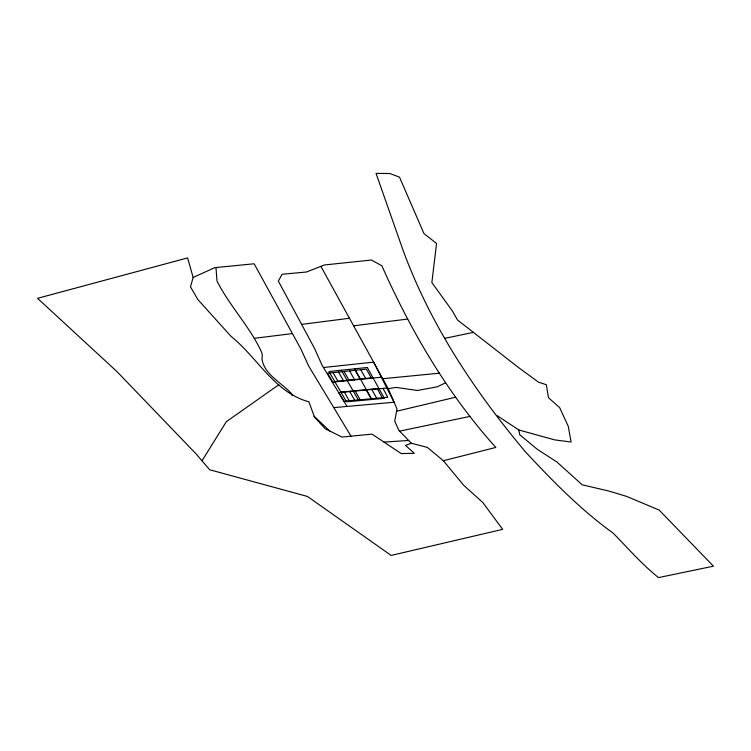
<?xml version="1.0" encoding="UTF-8"?>
<svg xmlns="http://www.w3.org/2000/svg" width="751" height="751" viewBox="0 0 751 751"><rect width="100%" height="100%" fill="white"/><g stroke="black" fill="none" stroke-linecap="round" stroke-linejoin="round"><path stroke-width="1.13" d="M193.148 277.448L190.491 286.835L197.804 299.499L231.017 336.335C257.555 357.617 274.218 392.341 308.924 401.841L314.5 417.18L325.202 428.755L341.977 437.063L371.998 434.116L401.241 453.576L414.364 453.294L405.493 445.418L411.313 443.24L427.45 447.436L443.362 460.729L463.714 485.306L482.837 502.532L502.663 529.361L391.14 555.43L307.441 496.449L209.66 469.75L195.889 453.688L116.865 371.492L37.55 298.325L187.609 257.912L193.148 277.448L214.777 267.656L254.148 263.779L300.916 349.074L308.708 366.103L351.008 436.181M201.991 460.804L226.314 421.705L278.884 384.7M445.606 382.747L437.401 386.784L417.481 390.492L396.012 387.403L388.248 388.708L320.902 266.38M443.362 460.729L495.81 447.446C447.765 394.012 410.938 331.247 381.865 265.76L371.407 260.034L324.554 264.953L306.417 272.003L282.123 274.275L278.33 281.081L314.491 348.323L322.048 365.211L347.065 406.441M396.556 411.248L455.66 397.213M399.598 431.158L469.976 416.392M444.611 338.382L473.421 332.364M301.62 324.394L349.459 318.264M353.618 325.812L407.615 319.072M254.401 338.316L292.421 333.575M323.418 367.53L373.613 362.123L394.097 402.226L334.242 407.586M334.768 381.555L372.947 377.697M332.308 382.146L381.311 377.199M382.747 378.72L439.588 373.181M340.898 392.088L378.88 388.436M338.682 392.642L386.84 388.023M383.996 442.095L408.619 440.462M518.81 429.957L554.726 439.898L571.107 442.02L568.272 426.305L559.645 407.615L548.483 397.73L546.334 384.737L538.458 382.128L518.857 367.812L457.528 320.001L452.224 310.736L431.863 282.592L436.547 243.484L423.977 233.57L399.504 177.161L389.863 173.509L376.044 173.397L402.574 248.863C429.835 324.047 474.604 391.487 525.813 452.262C552.858 481.269 580.898 509.938 613.173 533.154C628.014 548.277 641.917 564.311 658.505 577.603L713.45 566.179L659.19 510.107L626.625 496.402L608.723 491.013L582.166 484.789L556.923 462.006L537.397 449.398L519.683 434.707L518.81 429.957L497.209 415.688M291.67 395.035L293.106 395.599C283.502 383.367 264.192 375.472 261.949 358.743A22.314 14.025 26.6 0 0 261.752 352.595C250.205 326.967 229.646 306.164 216.973 280.968L215.988 267.544M329.633 430.952L314.153 416.232L314.5 417.18M411.313 443.24L398.847 430.379L394.726 421.245L396.979 408.901L388.248 388.708M332.74 382.109L327.549 373.209L366.404 369.126L371.426 378.204M338.879 392.623L343.92 401.259L387.816 397.223L382.963 388.389M333.022 372.637L338.185 381.555M344.296 392.106L349.318 400.771M338.513 372.064L343.658 381.001M349.741 391.581L354.735 400.264M344.042 371.482L349.159 380.447M355.214 391.055L360.189 399.767M341.301 370.224L358.311 399.945M349.59 370.9L354.688 379.893M354.66 368.816L371.463 398.734M355.167 370.309L360.236 379.33M366.235 389.994L371.154 398.762M360.771 369.717L365.821 378.767M371.783 389.469L376.683 398.246M377.359 388.934L382.24 397.739M367.314 367.474L328.938 371.538L346.549 401.804L384.352 398.34L367.314 367.474"/></g></svg>
